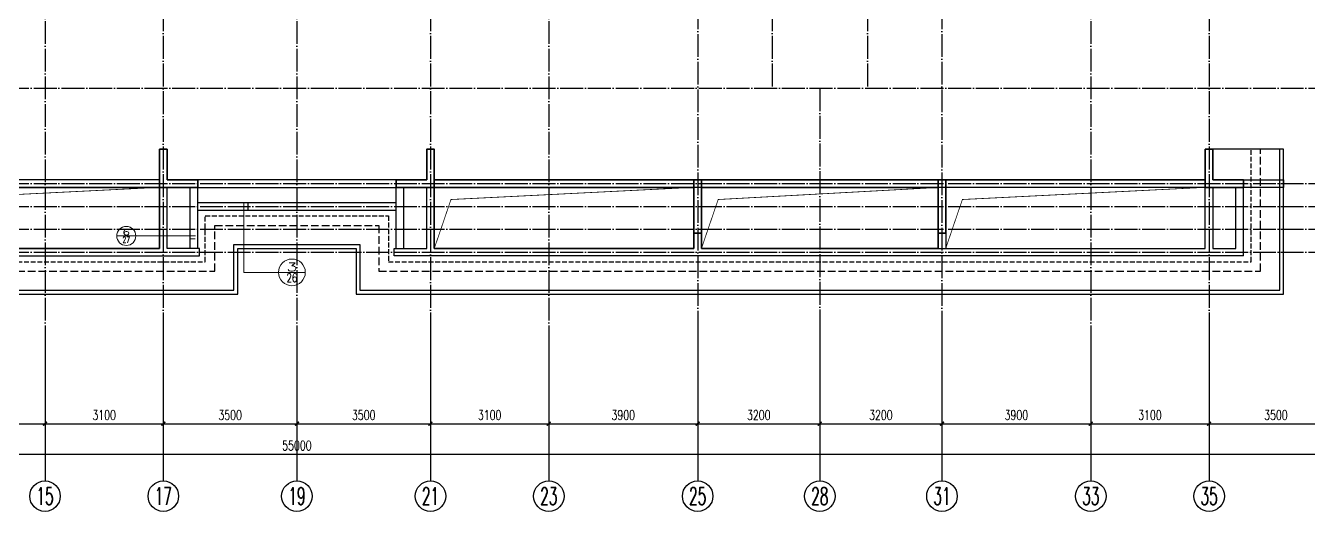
# Model space of a CAD drawing. Extents: x 393367 to 3005760, y 4998 to 826018.
# Drawn here: x 2513104 to 2546711, y 135650 to 148393 of the extents above; entities that cross this region are included whole.
import ezdxf
from ezdxf.enums import TextEntityAlignment as Align

# ---------------------------------------------------------------- set-up
doc = ezdxf.new("R2010")
doc.units = 0
doc.header["$LTSCALE"] = 1000
for name, pattern in [('#P_--_20B1_001_t3$0$DASH', [0.35, 0.25, -0.1]), ('__DASH', [0.35, 0.25, -0.1]), ('DASHED', [0.75, 0.5, -0.25]), ('DOTE', [2.42, 2, -0.2, 0.02, -0.2])]:
    doc.linetypes.add(name, pattern=pattern)
doc.layers.get('0').update_dxf_attribs({"linetype": 'CONTINUOUS'})
doc.layers.get('Defpoints').update_dxf_attribs({"linetype": 'CONTINUOUS'})
for name, color, linetype in [('AXIS', 3, 'CONTINUOUS'), ('AXIS_TEXT', 7, 'CONTINUOUS'), ('DOTE', 8, 'DOTE'), ('PUB_TEXT', 7, 'CONTINUOUS'), ('ROOF', 183, 'CONTINUOUS'), ('S-梁', 4, 'DASHED'), ('S-梁实线', 4, 'CONTINUOUS'), ('S-砼墙', 150, 'CONTINUOUS'), ('看线', 251, 'CONTINUOUS')]:
    doc.layers.add(name, color=color, linetype=linetype)
doc.layers.add('DIM_IDEN', color=3, linetype='CONTINUOUS', lineweight=15)
doc.styles.add('_TCH_AXIS', font='COMPLEX', dxfattribs={"bigfont": 'GBCBIG'})
doc.styles.add('_TCH_DIM_T3', font='SIMPLEX', dxfattribs={"width": 0.705882, "bigfont": 'GBCBIG'})
doc.styles.add('_TCH_LABEL', font='COMPLEX', dxfattribs={"bigfont": 'GBCBIG'})
doc.styles.add('COMPLEX', font='COMPLEX')
doc.dimstyles.new('_TCH_ARCH&&100', dxfattribs={"dimtxt": 255, "dimasz": 100, "dimexe": 250, "dimexo": 300, "dimgap": 100, "dimtad": 1, "dimdec": 0, "dimzin": 0, "dimdsep": 46, "dimtxsty": '_TCH_DIM_T3', "dimblk": 'ARCHTICK', "dimcen": 0.09, "dimclrt": 7, "dimazin": 2, "dimtfac": 1, "dimtdec": 0, "dimtix": 1, "dimtmove": 2, "dimatfit": 3, "dimldrblk": 'ARCHTICK', "dimfxl": 1, "dimtolj": 1, "dimtzin": 0, "dimarcsym": 0})

# ---------------------------------------------------------------- blocks, each defined once
blk = doc.blocks.new('_ArchTick')
at = {"color": 0, "linetype": 'ByBlock', "const_width": 0.4}
blk.add_lwpolyline([(-0.5, -0.5), (0.5, 0.5)], dxfattribs=at)
blk = doc.blocks.new('*D3192')
at = {"layer": 'AXIS', "color": 0, "lineweight": -2}
for p, q in [((58100, 4500), (58100, 2050)), ((61600, 4500), (61600, 2050)), ((58100, 2300), (61600, 2300))]:
    blk.add_line(p, q, dxfattribs=at)
at = {"layer": 'Defpoints', "color": 0}
for p in [(58100, 4800), (61600, 4800), (61600, 2300)]:
    blk.add_point(p, dxfattribs=at)
at = {"layer": 'AXIS', "color": 0, "lineweight": -2, "xscale": 100, "yscale": 100, "zscale": 100, "rotation": 180}
blk.add_blockref('_ArchTick', (58100, 2300), dxfattribs=at)
at = {"layer": 'AXIS', "color": 0, "lineweight": -2, "xscale": 100, "yscale": 100, "zscale": 100}
blk.add_blockref('_ArchTick', (61600, 2300), dxfattribs=at)
at = {"layer": 'AXIS', "color": 7, "insert": (59850, 2527), "char_height": 255, "attachment_point": 5, "style": '_TCH_DIM_T3'}
blk.add_mtext('\\A1;3500', dxfattribs=at)
blk = doc.blocks.new('*D3193')
at = {"layer": 'AXIS', "color": 0, "lineweight": -2}
for p, q in [((55000, 4500), (55000, 2050)), ((58100, 4500), (58100, 2050)), ((55000, 2300), (58100, 2300))]:
    blk.add_line(p, q, dxfattribs=at)
at = {"layer": 'Defpoints', "color": 0}
for p in [(55000, 4800), (58100, 4800), (58100, 2300)]:
    blk.add_point(p, dxfattribs=at)
at = {"layer": 'AXIS', "color": 0, "lineweight": -2, "xscale": 100, "yscale": 100, "zscale": 100, "rotation": 180}
blk.add_blockref('_ArchTick', (55000, 2300), dxfattribs=at)
at = {"layer": 'AXIS', "color": 0, "lineweight": -2, "xscale": 100, "yscale": 100, "zscale": 100}
blk.add_blockref('_ArchTick', (58100, 2300), dxfattribs=at)
at = {"layer": 'AXIS', "color": 7, "insert": (56550, 2527), "char_height": 255, "attachment_point": 5, "style": '_TCH_DIM_T3'}
blk.add_mtext('\\A1;3100', dxfattribs=at)
blk = doc.blocks.new('*D3194')
at = {"layer": 'AXIS', "color": 0, "lineweight": -2}
for p, q in [((51100, 4500), (51100, 2050)), ((55000, 4500), (55000, 2050)), ((51100, 2300), (55000, 2300))]:
    blk.add_line(p, q, dxfattribs=at)
at = {"layer": 'Defpoints', "color": 0}
for p in [(51100, 4800), (55000, 4800), (55000, 2300)]:
    blk.add_point(p, dxfattribs=at)
at = {"layer": 'AXIS', "color": 0, "lineweight": -2, "xscale": 100, "yscale": 100, "zscale": 100, "rotation": 180}
blk.add_blockref('_ArchTick', (51100, 2300), dxfattribs=at)
at = {"layer": 'AXIS', "color": 0, "lineweight": -2, "xscale": 100, "yscale": 100, "zscale": 100}
blk.add_blockref('_ArchTick', (55000, 2300), dxfattribs=at)
at = {"layer": 'AXIS', "color": 7, "insert": (53050, 2527), "char_height": 255, "attachment_point": 5, "style": '_TCH_DIM_T3'}
blk.add_mtext('\\A1;3900', dxfattribs=at)
blk = doc.blocks.new('*D3195')
at = {"layer": 'AXIS', "color": 0, "lineweight": -2}
for p, q in [((47900, 4500), (47900, 2050)), ((51100, 4500), (51100, 2050)), ((47900, 2300), (51100, 2300))]:
    blk.add_line(p, q, dxfattribs=at)
at = {"layer": 'Defpoints', "color": 0}
for p in [(47900, 4800), (51100, 4800), (51100, 2300)]:
    blk.add_point(p, dxfattribs=at)
at = {"layer": 'AXIS', "color": 0, "lineweight": -2, "xscale": 100, "yscale": 100, "zscale": 100, "rotation": 180}
blk.add_blockref('_ArchTick', (47900, 2300), dxfattribs=at)
at = {"layer": 'AXIS', "color": 0, "lineweight": -2, "xscale": 100, "yscale": 100, "zscale": 100}
blk.add_blockref('_ArchTick', (51100, 2300), dxfattribs=at)
at = {"layer": 'AXIS', "color": 7, "insert": (49500, 2527), "char_height": 255, "attachment_point": 5, "style": '_TCH_DIM_T3'}
blk.add_mtext('\\A1;3200', dxfattribs=at)
blk = doc.blocks.new('*D3196')
at = {"layer": 'AXIS', "color": 0, "lineweight": -2}
for p, q in [((44700, 4500), (44700, 2050)), ((47900, 4500), (47900, 2050)), ((44700, 2300), (47900, 2300))]:
    blk.add_line(p, q, dxfattribs=at)
at = {"layer": 'Defpoints', "color": 0}
for p in [(44700, 4800), (47900, 4800), (47900, 2300)]:
    blk.add_point(p, dxfattribs=at)
at = {"layer": 'AXIS', "color": 0, "lineweight": -2, "xscale": 100, "yscale": 100, "zscale": 100, "rotation": 180}
blk.add_blockref('_ArchTick', (44700, 2300), dxfattribs=at)
at = {"layer": 'AXIS', "color": 0, "lineweight": -2, "xscale": 100, "yscale": 100, "zscale": 100}
blk.add_blockref('_ArchTick', (47900, 2300), dxfattribs=at)
at = {"layer": 'AXIS', "color": 7, "insert": (46300, 2527), "char_height": 255, "attachment_point": 5, "style": '_TCH_DIM_T3'}
blk.add_mtext('\\A1;3200', dxfattribs=at)
blk = doc.blocks.new('*D3197')
at = {"layer": 'AXIS', "color": 0, "lineweight": -2}
for p, q in [((40800, 4500), (40800, 2050)), ((44700, 4500), (44700, 2050)), ((40800, 2300), (44700, 2300))]:
    blk.add_line(p, q, dxfattribs=at)
at = {"layer": 'Defpoints', "color": 0}
for p in [(40800, 4800), (44700, 4800), (44700, 2300)]:
    blk.add_point(p, dxfattribs=at)
at = {"layer": 'AXIS', "color": 0, "lineweight": -2, "xscale": 100, "yscale": 100, "zscale": 100, "rotation": 180}
blk.add_blockref('_ArchTick', (40800, 2300), dxfattribs=at)
at = {"layer": 'AXIS', "color": 0, "lineweight": -2, "xscale": 100, "yscale": 100, "zscale": 100}
blk.add_blockref('_ArchTick', (44700, 2300), dxfattribs=at)
at = {"layer": 'AXIS', "color": 7, "insert": (42750, 2527), "char_height": 255, "attachment_point": 5, "style": '_TCH_DIM_T3'}
blk.add_mtext('\\A1;3900', dxfattribs=at)
blk = doc.blocks.new('*D3198')
at = {"layer": 'AXIS', "color": 0, "lineweight": -2}
for p, q in [((37700, 4500), (37700, 2050)), ((40800, 4500), (40800, 2050)), ((37700, 2300), (40800, 2300))]:
    blk.add_line(p, q, dxfattribs=at)
at = {"layer": 'Defpoints', "color": 0}
for p in [(37700, 4800), (40800, 4800), (40800, 2300)]:
    blk.add_point(p, dxfattribs=at)
at = {"layer": 'AXIS', "color": 0, "lineweight": -2, "xscale": 100, "yscale": 100, "zscale": 100, "rotation": 180}
blk.add_blockref('_ArchTick', (37700, 2300), dxfattribs=at)
at = {"layer": 'AXIS', "color": 0, "lineweight": -2, "xscale": 100, "yscale": 100, "zscale": 100}
blk.add_blockref('_ArchTick', (40800, 2300), dxfattribs=at)
at = {"layer": 'AXIS', "color": 7, "insert": (39250, 2527), "char_height": 255, "attachment_point": 5, "style": '_TCH_DIM_T3'}
blk.add_mtext('\\A1;3100', dxfattribs=at)
blk = doc.blocks.new('*D3199')
at = {"layer": 'AXIS', "color": 0, "lineweight": -2}
for p, q in [((34200, 4500), (34200, 2050)), ((37700, 4500), (37700, 2050)), ((34200, 2300), (37700, 2300))]:
    blk.add_line(p, q, dxfattribs=at)
at = {"layer": 'Defpoints', "color": 0}
for p in [(34200, 4800), (37700, 4800), (37700, 2300)]:
    blk.add_point(p, dxfattribs=at)
at = {"layer": 'AXIS', "color": 0, "lineweight": -2, "xscale": 100, "yscale": 100, "zscale": 100, "rotation": 180}
blk.add_blockref('_ArchTick', (34200, 2300), dxfattribs=at)
at = {"layer": 'AXIS', "color": 0, "lineweight": -2, "xscale": 100, "yscale": 100, "zscale": 100}
blk.add_blockref('_ArchTick', (37700, 2300), dxfattribs=at)
at = {"layer": 'AXIS', "color": 7, "insert": (35950, 2527), "char_height": 255, "attachment_point": 5, "style": '_TCH_DIM_T3'}
blk.add_mtext('\\A1;3500', dxfattribs=at)
blk = doc.blocks.new('*D3244')
at = {"layer": 'AXIS', "color": 0, "lineweight": -2}
for p, q in [((23700, 4500), (23700, 2050)), ((27600, 4500), (27600, 2050)), ((23700, 2300), (27600, 2300))]:
    blk.add_line(p, q, dxfattribs=at)
at = {"layer": 'Defpoints', "color": 0}
for p in [(23700, 4800), (27600, 4800), (27600, 2300)]:
    blk.add_point(p, dxfattribs=at)
at = {"layer": 'AXIS', "color": 0, "lineweight": -2, "xscale": 100, "yscale": 100, "zscale": 100, "rotation": 180}
blk.add_blockref('_ArchTick', (23700, 2300), dxfattribs=at)
at = {"layer": 'AXIS', "color": 0, "lineweight": -2, "xscale": 100, "yscale": 100, "zscale": 100}
blk.add_blockref('_ArchTick', (27600, 2300), dxfattribs=at)
at = {"layer": 'AXIS', "color": 7, "insert": (25650, 2527), "char_height": 255, "attachment_point": 5, "style": '_TCH_DIM_T3'}
blk.add_mtext('\\A1;3900', dxfattribs=at)
blk = doc.blocks.new('*D3245')
at = {"layer": 'AXIS', "color": 0, "lineweight": -2}
for p, q in [((27600, 4500), (27600, 2050)), ((30700, 4500), (30700, 2050)), ((27600, 2300), (30700, 2300))]:
    blk.add_line(p, q, dxfattribs=at)
at = {"layer": 'Defpoints', "color": 0}
for p in [(27600, 4800), (30700, 4800), (30700, 2300)]:
    blk.add_point(p, dxfattribs=at)
at = {"layer": 'AXIS', "color": 0, "lineweight": -2, "xscale": 100, "yscale": 100, "zscale": 100, "rotation": 180}
blk.add_blockref('_ArchTick', (27600, 2300), dxfattribs=at)
at = {"layer": 'AXIS', "color": 0, "lineweight": -2, "xscale": 100, "yscale": 100, "zscale": 100}
blk.add_blockref('_ArchTick', (30700, 2300), dxfattribs=at)
at = {"layer": 'AXIS', "color": 7, "insert": (29150, 2527), "char_height": 255, "attachment_point": 5, "style": '_TCH_DIM_T3'}
blk.add_mtext('\\A1;3100', dxfattribs=at)
blk = doc.blocks.new('*D3246')
at = {"layer": 'AXIS', "color": 0, "lineweight": -2}
for p, q in [((30700, 4500), (30700, 2050)), ((34200, 4500), (34200, 2050)), ((30700, 2300), (34200, 2300))]:
    blk.add_line(p, q, dxfattribs=at)
at = {"layer": 'Defpoints', "color": 0}
for p in [(30700, 4800), (34200, 4800), (34200, 2300)]:
    blk.add_point(p, dxfattribs=at)
at = {"layer": 'AXIS', "color": 0, "lineweight": -2, "xscale": 100, "yscale": 100, "zscale": 100, "rotation": 180}
blk.add_blockref('_ArchTick', (30700, 2300), dxfattribs=at)
at = {"layer": 'AXIS', "color": 0, "lineweight": -2, "xscale": 100, "yscale": 100, "zscale": 100}
blk.add_blockref('_ArchTick', (34200, 2300), dxfattribs=at)
at = {"layer": 'AXIS', "color": 7, "insert": (32450, 2527), "char_height": 255, "attachment_point": 5, "style": '_TCH_DIM_T3'}
blk.add_mtext('\\A1;3500', dxfattribs=at)
blk = doc.blocks.new('*D3247')
at = {"layer": 'AXIS', "color": 0, "lineweight": -2}
for p, q in [((6700, 4500), (6700, 1250)), ((61700, 4500), (61700, 1250)), ((6700, 1500), (61700, 1500))]:
    blk.add_line(p, q, dxfattribs=at)
at = {"layer": 'Defpoints', "color": 0}
for p in [(6700, 4800), (61700, 4800), (61700, 1500)]:
    blk.add_point(p, dxfattribs=at)
at = {"layer": 'AXIS', "color": 0, "lineweight": -2, "xscale": 100, "yscale": 100, "zscale": 100, "rotation": 180}
blk.add_blockref('_ArchTick', (6700, 1500), dxfattribs=at)
at = {"layer": 'AXIS', "color": 0, "lineweight": -2, "xscale": 100, "yscale": 100, "zscale": 100}
blk.add_blockref('_ArchTick', (61700, 1500), dxfattribs=at)
at = {"layer": 'AXIS', "color": 7, "insert": (34200, 1727), "char_height": 255, "attachment_point": 5, "style": '_TCH_DIM_T3'}
blk.add_mtext('\\A1;55000', dxfattribs=at)
blk = doc.blocks.new('_axiso')
blk.add_circle((0, 0), 0.5)
at = {"layer": 'AXIS_TEXT', "style": 'COMPLEX', "width": 1.041667}
blk.add_attdef('A', text='', height=0.56, dxfattribs=at).set_placement((-0.25, -0.28), (0.25, -0.28), align=Align.FIT)
blk = doc.blocks.new('A$C0CDC45B8')
at = {"layer": 'S-梁'}
blk.add_line((42850, 600), (42850, 200), dxfattribs=at)
at = {"layer": 'S-梁实线'}
for p, q in [((22250, 2000), (2050, 2000)), ((2050, 1800), (22250, 1800)), ((22250, 1800), (22250, 200)), ((22450, 200), (22450, 1800)), ((23050, 200), (23050, 1800)), ((28450, 2000), (23250, 2000)), ((23250, 1800), (28450, 1800)), ((23250, 200), (23250, 1800)), ((28450, 200), (28450, 1800)), ((28650, 200), (28650, 1800)), ((29250, 200), (29250, 1800)), ((29450, 2000), (49650, 2000)), ((29450, 1800), (29450, 200)), ((49650, 1800), (29450, 1800)), ((49650, 200), (49650, 1800)), ((49850, 1800), (49850, 200)), ((50450, 200), (50450, 1800)), ((50650, 2000), (51700, 2000)), ((50650, 0), (50650, 1800)), ((51700, 1800), (50650, 1800)), ((51700, 2000), (51700, 1800)), ((23250, 1400), (28450, 1400)), ((23250, 1200), (28450, 1200)), ((36250, 200), (36250, 600)), ((36450, 600), (36450, 200)), ((42650, 200), (42650, 600)), ((1050, 0), (23300, 0)), ((22250, 200), (15450, 200)), ((23300, 200), (22450, 200)), ((23300, 0), (23300, 200)), ((28400, 200), (29250, 200)), ((28400, 0), (28400, 200)), ((50650, 0), (28400, 0)), ((29450, 200), (36250, 200)), ((36450, 200), (49650, 200)), ((49850, 200), (50450, 200))]:
    blk.add_line(p, q, dxfattribs=at)
at = {"layer": 'S-砼墙', "color": 150, "lineweight": 35}
for points in [[(22450, 2000), (22450, 2800), (22250, 2800), (22250, 1800), (23250, 1800), (23250, 2000)], [(29250, 2000), (29250, 2800), (29450, 2800), (29450, 1800), (28450, 1800), (28450, 2000)], [(49650, 1800), (49650, 2800), (49850, 2800), (49850, 2000), (50650, 2000), (50650, 1800)], [(36450, 600), (36450, 2000), (36250, 2000), (36250, 600), (36450, 600), (36450, 600)], [(42850, 600), (42850, 2000), (42650, 2000), (42650, 600), (42850, 600), (42850, 600)]]:
    blk.add_lwpolyline(points, close=True, dxfattribs=at)
blk = doc.blocks.new('A$C6ED15BD1')
at = {"color": 6, "const_width": 20}
for points in [[(17699, 1200), (18136, 2481), (24500, 2800)], [(31700, 1200), (32137, 2481), (38500, 2800)], [(38700, 1200), (39137, 2481), (44900, 2797)], [(45099, 1200), (45536, 2481), (51900, 2800)]]:
    blk.add_lwpolyline(points, dxfattribs=at)
at = {"layer": 'ROOF', "ltscale": 0.8}
for points in [[(2250, 3800), (2250, 0), (26550, 0), (26550, 1200), (29650, 1200), (29650, 0), (53950, 0), (53950, 3800)], [(24500, 3000), (4300, 3000), (4300, 3800), (2250, 3800)], [(2350, 3800), (2350, 100), (26450, 100), (26450, 1300), (29750, 1300), (29750, 100), (53850, 100), (53850, 3800)], [(24700, 3000), (24700, 3800), (24500, 3800), (24500, 3000)], [(31500, 3000), (31500, 3800), (31700, 3800), (31700, 3000)], [(53950, 3800), (51900, 3800), (51900, 3000), (31700, 3000)], [(31500, 3000), (24700, 3000)]]:
    blk.add_lwpolyline(points, dxfattribs=at)
at = {"layer": 'ROOF', "linetype": '__DASH', "ltscale": 0.8}
blk.add_lwpolyline([(2850, 3800), (2850, 600), (25950, 600), (25950, 1800), (30250, 1800), (30250, 600), (53350, 600), (53350, 3800)], dxfattribs=at)
at = {"layer": 'ROOF', "ltscale": 0.8}
for points in [[(24500, 2800), (17699, 2800), (17699, 1200), (24500, 1200)], [(31700, 2800), (38500, 2800), (38500, 1200), (31700, 1200)], [(44899, 1200), (38700, 1200), (38700, 2800), (44899, 2800)], [(51900, 2800), (45099, 2800), (45099, 1200), (51900, 1200)]]:
    blk.add_lwpolyline(points, close=True, dxfattribs=at)
at = {"layer": '看线', "color": 202, "linetype": '#P_--_20B1_001_t3$0$DASH', "ltscale": 0.5}
blk.add_lwpolyline([(3100, 3800), (3100, 850), (25700, 850), (25700, 2050), (30500, 2050), (30500, 850), (53100, 850), (53100, 3800)], dxfattribs=at)
blk = doc.blocks.new('A$C427E36F2')
at = {"layer": 'AXIS'}
for p, q in [((27600, 4800), (27600, 800)), ((30700, 4800), (30700, 800)), ((34200, 4800), (34200, 800)), ((37700, 4800), (37700, 800)), ((40800, 4800), (40800, 800)), ((44700, 4800), (44700, 800)), ((47900, 4800), (47900, 800)), ((51100, 4800), (51100, 800)), ((55000, 4800), (55000, 800)), ((58100, 4800), (58100, 800))]:
    blk.add_line(p, q, dxfattribs=at)
at = {"layer": 'DOTE', "linetype": 'DOTE', "ltscale": 0.3}
for p, q in [((27600, 20850), (27600, 4800)), ((34200, 20850), (34200, 4800)), ((40800, 20850), (40800, 4800)), ((55000, 20850), (55000, 4800)), ((44700, 14700), (44700, 4800)), ((51100, 14700), (51100, 4800)), ((30700, 13200), (30700, 4800)), ((37700, 13200), (37700, 4800)), ((46650, 13200), (46650, 11100)), ((49150, 13200), (49150, 11100)), ((58100, 13200), (58100, 4800)), ((4800, 11100), (63600, 11100)), ((47900, 11100), (47900, 4800)), ((4800, 8600), (63600, 8600)), ((4800, 8000), (63600, 8000)), ((4800, 7400), (63600, 7400)), ((4800, 6800), (63600, 6800))]:
    blk.add_line(p, q, dxfattribs=at)
at = {"layer": 'AXIS'}
ref = blk.add_blockref('_axiso', (27600, 400), dxfattribs=dict(at, xscale=800, yscale=800, zscale=800))
ref.add_attrib('A', '15', dxfattribs={"layer": 'AXIS_TEXT', "height": 452.55, "style": '_TCH_AXIS', "width": 0.724138}).set_placement((27373.7, 173.7), (27826.3, 173.7), align=Align.FIT)
ref = blk.add_blockref('_axiso', (30700, 400), dxfattribs=dict(at, xscale=800, yscale=800, zscale=800))
ref.add_attrib('A', '17', dxfattribs={"layer": 'AXIS_TEXT', "height": 452.55, "style": '_TCH_AXIS', "width": 0.724138}).set_placement((30473.7, 173.7), (30926.3, 173.7), align=Align.FIT)
ref = blk.add_blockref('_axiso', (34200, 400), dxfattribs=dict(at, xscale=800, yscale=800, zscale=800))
ref.add_attrib('A', '19', dxfattribs={"layer": 'AXIS_TEXT', "height": 452.55, "style": '_TCH_AXIS', "width": 0.724138}).set_placement((33973.7, 173.7), (34426.3, 173.7), align=Align.FIT)
ref = blk.add_blockref('_axiso', (37700, 400), dxfattribs=dict(at, xscale=800, yscale=800, zscale=800))
ref.add_attrib('A', '21', dxfattribs={"layer": 'AXIS_TEXT', "height": 452.55, "style": '_TCH_AXIS', "width": 0.724138}).set_placement((37473.7, 173.7), (37926.3, 173.7), align=Align.FIT)
ref = blk.add_blockref('_axiso', (40800, 400), dxfattribs=dict(at, xscale=800, yscale=800, zscale=800))
ref.add_attrib('A', '23', dxfattribs={"layer": 'AXIS_TEXT', "height": 452.55, "style": '_TCH_AXIS', "width": 0.617647}).set_placement((40573.7, 173.7), (41026.3, 173.7), align=Align.FIT)
ref = blk.add_blockref('_axiso', (44700, 400), dxfattribs=dict(at, xscale=800, yscale=800, zscale=800))
ref.add_attrib('A', '25', dxfattribs={"layer": 'AXIS_TEXT', "height": 452.55, "style": '_TCH_AXIS', "width": 0.617647}).set_placement((44473.7, 173.7), (44926.3, 173.7), align=Align.FIT)
ref = blk.add_blockref('_axiso', (47900, 400), dxfattribs=dict(at, xscale=800, yscale=800, zscale=800))
ref.add_attrib('A', '28', dxfattribs={"layer": 'AXIS_TEXT', "height": 452.55, "style": '_TCH_AXIS', "width": 0.617647}).set_placement((47673.7, 173.7), (48126.3, 173.7), align=Align.FIT)
ref = blk.add_blockref('_axiso', (51100, 400), dxfattribs=dict(at, xscale=800, yscale=800, zscale=800))
ref.add_attrib('A', '31', dxfattribs={"layer": 'AXIS_TEXT', "height": 452.55, "style": '_TCH_AXIS', "width": 0.75}).set_placement((50873.7, 173.7), (51326.3, 173.7), align=Align.FIT)
ref = blk.add_blockref('_axiso', (55000, 400), dxfattribs=dict(at, xscale=800, yscale=800, zscale=800))
ref.add_attrib('A', '33', dxfattribs={"layer": 'AXIS_TEXT', "height": 452.55, "style": '_TCH_AXIS', "width": 0.636364}).set_placement((54773.7, 173.7), (55226.3, 173.7), align=Align.FIT)
ref = blk.add_blockref('_axiso', (58100, 400), dxfattribs=dict(at, xscale=800, yscale=800, zscale=800))
ref.add_attrib('A', '35', dxfattribs={"layer": 'AXIS_TEXT', "height": 452.55, "style": '_TCH_AXIS', "width": 0.636364}).set_placement((57873.7, 173.7), (58326.3, 173.7), align=Align.FIT)
for p1, p2, distance, picture, middle in [((6700, 4800), (61700, 4800), -3300, '*D3247', (34200, 1727.5)), ((23700, 4800), (27600, 4800), -2500, '*D3244', (25650, 2527.5)), ((27600, 4800), (30700, 4800), -2500, '*D3245', (29150, 2527.5)), ((30700, 4800), (34200, 4800), -2500, '*D3246', (32450, 2527.5)), ((34200, 4800), (37700, 4800), -2500, '*D3199', (35950, 2527.5)), ((37700, 4800), (40800, 4800), -2500, '*D3198', (39250, 2527.5)), ((40800, 4800), (44700, 4800), -2500, '*D3197', (42750, 2527.5)), ((44700, 4800), (47900, 4800), -2500, '*D3196', (46300, 2527.5)), ((47900, 4800), (51100, 4800), -2500, '*D3195', (49500, 2527.5)), ((51100, 4800), (55000, 4800), -2500, '*D3194', (53050, 2527.5)), ((55000, 4800), (58100, 4800), -2500, '*D3193', (56550, 2527.5)), ((58100, 4800), (61600, 4800), -2500, '*D3192', (59850, 2527.5))]:
    dim = blk.add_aligned_dim(p1=p1, p2=p2, distance=distance, dimstyle='_TCH_ARCH&&100', dxfattribs=at)
    dim.commit()
    dim.dimension.update_dxf_attribs({"geometry": picture, "text_midpoint": middle})

msp = doc.modelspace()

# ---------------------------------------------------------------- linework, layer by layer
at = {"layer": 'DIM_IDEN', "color": 150}
for p, q in [((2518820.6995, 143750.17164), (2518820.6995, 141920.45708)), ((2515990.28913, 142875.49188), (2515490.28913, 142875.49188)), ((2517106.66219, 142875.49188), (2515990.28913, 142875.49188)), ((2517553.44795, 142875.49188), (2517106.66219, 142875.49188)), ((2518820.6995, 141920.45708), (2519729.71582, 141920.45708)), ((2520429.71582, 141920.45708), (2519729.71582, 141920.45708))]:
    msp.add_line(p, q, dxfattribs=at)
for points, const_width in [([(2518925.6995, 143750.17164), (2518925.6995, 143550.20906)], 35), ([(2517553.44795, 142800.49188), (2517410.61754, 142800.49188)], 25)]:
    msp.add_lwpolyline(points, dxfattribs=dict(at, const_width=const_width))
for centre, radius in [((2515740.28913, 142875.49188), 250), ((2520079.71582, 141920.45708), 350)]:
    msp.add_circle(centre, radius, dxfattribs=at)

# ---------------------------------------------------------------- block references
at = {"layer": 'DIM_IDEN'}
msp.add_blockref('A$C6ED15BD1', (2492110.62875, 141350.17145), dxfattribs=at)
at = {"layer": 'DOTE'}
msp.add_blockref('A$C0CDC45B8', (2494360.72071, 142350.17128), dxfattribs=at)
at = {"layer": 'S-梁'}
msp.add_blockref('A$C427E36F2', (2486010.61679, 135650.17205), dxfattribs=at)

# ---------------------------------------------------------------- texts
at = {"layer": 'PUB_TEXT', "style": '_TCH_LABEL'}
for s, height, width, p, p2 in [('27', 160.996894, 0.772059, (2515639.66607, 142694.37037), (2515840.91219, 142694.37037)), ('6', 160.99689, 1.875, (2515639.66607, 142895.61649), (2515840.91219, 142895.61649)), ('3', 225.39565, 1.875, (2519938.84354, 141948.63153), (2520220.5881, 141948.63153)), ('26', 225.395652, 0.772059, (2519938.84354, 141666.88697), (2520220.5881, 141666.88697))]:
    msp.add_text(s, height=height, dxfattribs=dict(at, width=width)).set_placement(p, p2, align=Align.FIT)

doc.saveas('drawing.dxf')
